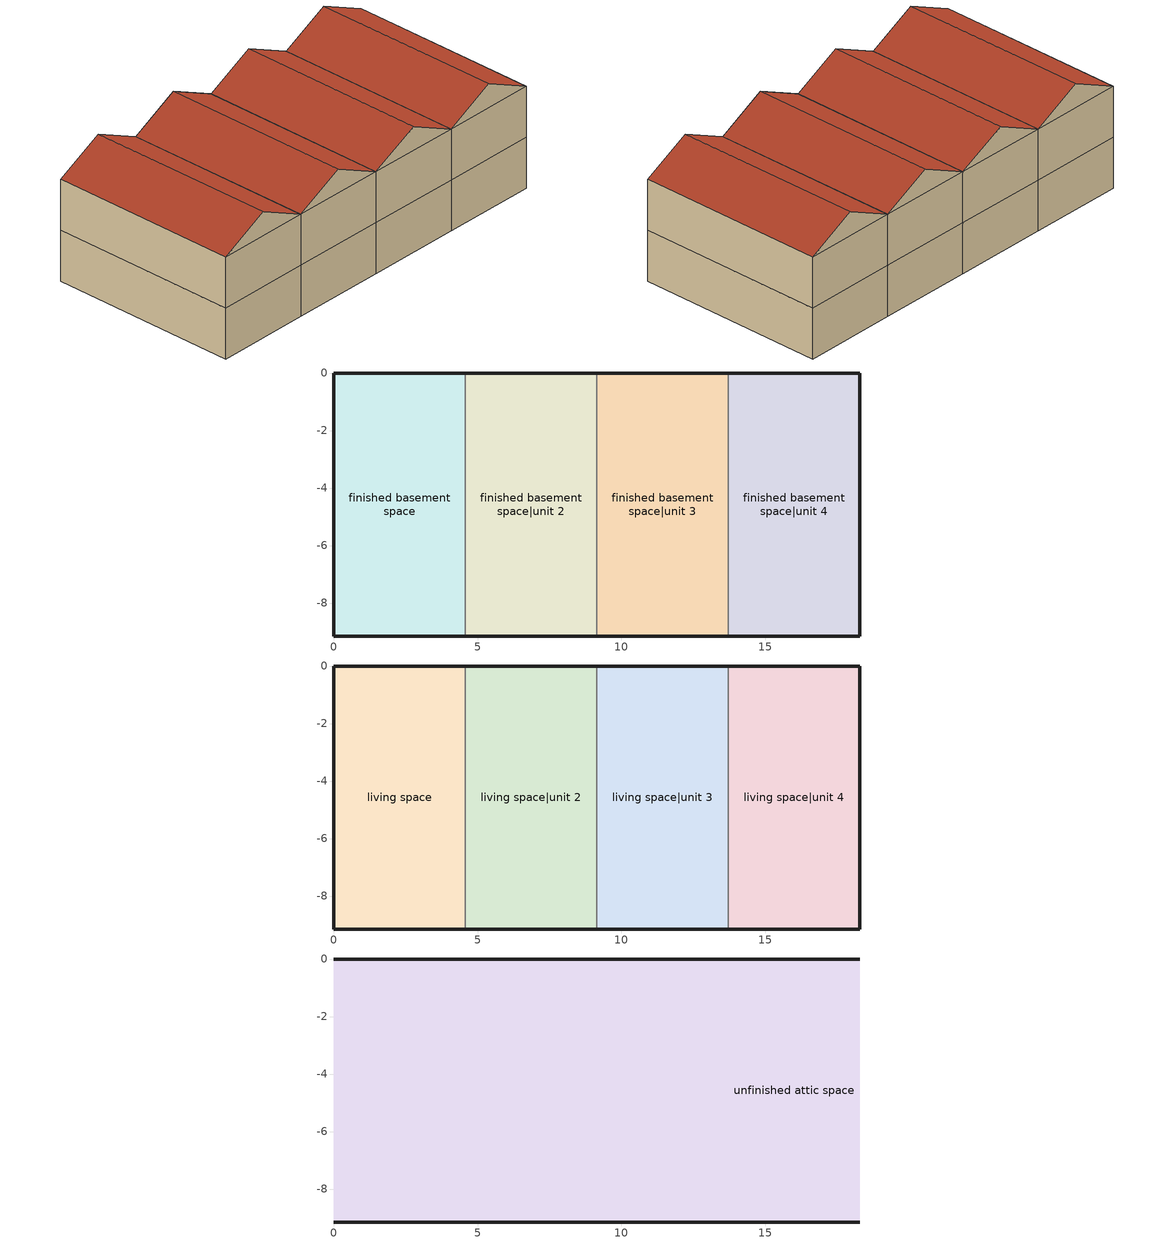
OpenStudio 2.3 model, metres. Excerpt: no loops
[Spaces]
finished basement space
 floor ground: 0,-9.14 0,0 4.57,0 4.57,-9.14 z-2.44
 wall ground: 4.57,0 0,0 0,-9.14 4.57,-9.14 z-2.44:0
 wall to finished basement space|unit 2: 4.57,-9.14 4.57,0 z-2.44:0
finished basement space|unit 2
 floor ground: 4.57,-9.14 4.57,0 9.14,0 9.14,-9.14 z-2.44
 wall ground: 9.14,0 4.57,0 / 4.57,-9.14 9.14,-9.14 z-2.44:0
 wall to finished basement space|unit 3: 9.14,-9.14 9.14,0 z-2.44:0
finished basement space|unit 3
 floor ground: 9.14,-9.14 9.14,0 13.72,0 13.72,-9.14 z-2.44
 wall ground: 13.72,0 9.14,0 / 9.14,-9.14 13.72,-9.14 z-2.44:0
 wall to finished basement space|unit 4: 13.72,-9.14 13.72,0 z-2.44:0
finished basement space|unit 4
 floor ground: 13.72,-9.14 13.72,0 18.29,0 18.29,-9.14 z-2.44
 wall ground: 13.72,-9.14 18.29,-9.14 18.29,0 13.72,0 z-2.44:0
living space
 floor to finished basement space: 0,-9.14 0,0 4.57,0 4.57,-9.14 z0
 wall outside: 4.57,0 0,0 0,-9.14 4.57,-9.14 z0:2.44
 wall to living space|unit 2: 4.57,-9.14 4.57,0 z0:2.44
living space|unit 2
 floor to finished basement space|unit 2: 4.57,-9.14 4.57,0 9.14,0 9.14,-9.14 z0
 wall outside: 4.57,-9.14 9.14,-9.14 / 9.14,0 4.57,0 z0:2.44
 wall to living space|unit 3: 9.14,-9.14 9.14,0 z0:2.44
living space|unit 3
 floor to finished basement space|unit 3: 9.14,-9.14 9.14,0 13.72,0 13.72,-9.14 z0
 wall outside: 9.14,-9.14 13.72,-9.14 / 13.72,0 9.14,0 z0:2.44
 wall to living space|unit 4: 13.72,-9.14 13.72,0 z0:2.44
living space|unit 4
 floor to finished basement space|unit 4: 13.72,-9.14 13.72,0 18.29,0 18.29,-9.14 z0
 wall outside: 13.72,-9.14 18.29,-9.14 18.29,0 13.72,0 z0:2.44
unfinished attic space
 floor to living space: 0,-9.14 0,0 4.57,0 4.57,-9.14 z2.44
 floor to living space|unit 2: 4.57,-9.14 4.57,0 9.14,0 9.14,-9.14 z2.44
 floor to living space|unit 3: 9.14,-9.14 9.14,0 13.72,0 13.72,-9.14 z2.44
 floor to living space|unit 4: 13.72,-9.14 13.72,0 18.29,0 18.29,-9.14 z2.44
 wall outside: 2.29,-9.14,3.58 0,-9.14,2.44 4.57,-9.14,2.44; 2.29,0,3.58 4.57,0,2.44 0,0,2.44; 6.86,0,3.58 9.14,0,2.44 4.57,0,2.44; 6.86,-9.14,3.58 4.57,-9.14,2.44 9.14,-9.14,2.44; 11.43,0,3.58 13.72,0,2.44 9.14,0,2.44; 11.43,-9.14,3.58 9.14,-9.14,2.44 13.72,-9.14,2.44; 16,0,3.58 18.29,0,2.44 13.72,0,2.44; 16,-9.14,3.58 13.72,-9.14,2.44 18.29,-9.14,2.44
 roof outside: 2.29,0,3.58 0,0,2.44 0,-9.14,2.44 2.29,-9.14,3.58; 2.29,-9.14,3.58 4.57,-9.14,2.44 4.57,0,2.44 2.29,0,3.58; 6.86,-9.14,3.58 9.14,-9.14,2.44 9.14,0,2.44 6.86,0,3.58; 6.86,0,3.58 4.57,0,2.44 4.57,-9.14,2.44 6.86,-9.14,3.58; 11.43,-9.14,3.58 13.72,-9.14,2.44 13.72,0,2.44 11.43,0,3.58; 11.43,0,3.58 9.14,0,2.44 9.14,-9.14,2.44 11.43,-9.14,3.58; 16,-9.14,3.58 18.29,-9.14,2.44 18.29,0,2.44 16,0,3.58; 16,0,3.58 13.72,0,2.44 13.72,-9.14,2.44 16,-9.14,3.58
[Schedule:Day]
residential clothes washer schedule allday1; residential clothes washer schedule allday5; residential clothes washer schedule allday7; residential clothes washer schedule allday8; residential clothes washer schedule allday12; residential clothes washer schedule allday15; residential clothes washer schedule allday18; residential clothes washer schedule allday24; residential clothes washer schedule allday25; residential clothes washer schedule allday32; residential clothes washer schedule allday36; residential clothes washer schedule allday39; residential clothes washer schedule allday46; residential clothes washer schedule allday51; residential clothes washer schedule allday65; residential clothes washer schedule allday67; residential clothes washer schedule allday69; residential clothes washer schedule allday74; residential clothes washer schedule allday75; residential clothes washer schedule allday81; residential clothes washer schedule allday82; residential clothes washer schedule allday83; residential clothes washer schedule allday94; residential clothes washer schedule allday97; residential clothes washer schedule allday99; residential clothes washer schedule allday102; residential clothes washer schedule allday103; residential clothes washer schedule allday114; residential clothes washer schedule allday120; residential clothes washer schedule allday122; residential clothes washer schedule allday123; residential clothes washer schedule allday128; residential clothes washer schedule allday129; residential clothes washer schedule allday130; residential clothes washer schedule allday132; residential clothes washer schedule allday146; residential clothes washer schedule allday147; residential clothes washer schedule allday148; residential clothes washer schedule allday151; residential clothes washer schedule allday152; residential clothes washer schedule allday153; residential clothes washer schedule allday154; residential clothes washer schedule allday156; residential clothes washer schedule allday158; residential clothes washer schedule allday159; residential clothes washer schedule allday161; residential clothes washer schedule allday164; residential clothes washer schedule allday172; residential clothes washer schedule allday173; residential clothes washer schedule allday177; residential clothes washer schedule allday178; residential clothes washer schedule allday180; residential clothes washer schedule allday190; residential clothes washer schedule allday191; residential clothes washer schedule allday199; residential clothes washer schedule allday200; residential clothes washer schedule allday201; residential clothes washer schedule allday202; residential clothes washer schedule allday208; residential clothes washer schedule allday219; residential clothes washer schedule allday221; residential clothes washer schedule allday223; residential clothes washer schedule allday224; residential clothes washer schedule allday225; residential clothes washer schedule allday226; residential clothes washer schedule allday227; residential clothes washer schedule allday228; residential clothes washer schedule allday229; residential clothes washer schedule allday230; residential clothes washer schedule allday232; residential clothes washer schedule allday233; residential clothes washer schedule allday235; residential clothes washer schedule allday236; residential clothes washer schedule allday240; residential clothes washer schedule allday242; residential clothes washer schedule allday245; residential clothes washer schedule allday248; residential clothes washer schedule allday253; residential clothes washer schedule allday255; residential clothes washer schedule allday258; residential clothes washer schedule allday260; residential clothes washer schedule allday268; residential clothes washer schedule allday269; residential clothes washer schedule allday274; residential clothes washer schedule allday275; residential clothes washer schedule allday277; residential clothes washer schedule allday278; residential clothes washer schedule allday280; residential clothes washer schedule allday281; residential clothes washer schedule allday294; residential clothes washer schedule allday296; residential clothes washer schedule allday302; residential clothes washer schedule allday315; residential clothes washer schedule allday317; residential clothes washer schedule allday319; residential clothes washer schedule allday321; residential clothes washer schedule allday325; residential clothes washer schedule allday327; residential clothes washer schedule allday329; residential clothes washer schedule allday335; residential clothes washer schedule allday339; residential clothes washer schedule allday341; residential clothes washer schedule allday344; residential clothes washer schedule allday346; residential clothes washer schedule allday347; residential clothes washer schedule allday350; residential clothes washer schedule allday353; residential clothes washer schedule allday354; residential clothes washer schedule allday356; residential clothes washer schedule allday357; residential clothes washer schedule allday358; residential clothes washer schedule allday359; residential clothes washer schedule allday1 1; residential clothes washer schedule allday8 1; residential clothes washer schedule allday12 1; residential clothes washer schedule allday14 1; residential clothes washer schedule allday15 1; residential clothes washer schedule allday19 1; residential clothes washer schedule allday22 1; residential clothes washer schedule allday25 1; residential clothes washer schedule allday31 1; residential clothes washer schedule allday32 1; residential clothes washer schedule allday39 1; residential clothes washer schedule allday43 1; residential clothes washer schedule allday46 1; residential clothes washer schedule allday53 1; residential clothes washer schedule allday58 1; residential clothes washer schedule allday72 1; residential clothes washer schedule allday74 1; residential clothes washer schedule allday76 1; residential clothes washer schedule allday81 1; residential clothes washer schedule allday82 1; residential clothes washer schedule allday88 1; residential clothes washer schedule allday89 1; residential clothes washer schedule allday90 1; residential clothes washer schedule allday101 1; residential clothes washer schedule allday104 1; residential clothes washer schedule allday106 1; residential clothes washer schedule allday109 1; residential clothes washer schedule allday110 1; residential clothes washer schedule allday121 1; residential clothes washer schedule allday127 1; residential clothes washer schedule allday129 1; residential clothes washer schedule allday130 1; residential clothes washer schedule allday135 1; residential clothes washer schedule allday136 1; residential clothes washer schedule allday137 1; residential clothes washer schedule allday139 1; residential clothes washer schedule allday153 1; residential clothes washer schedule allday154 1; residential clothes washer schedule allday155 1; residential clothes washer schedule allday158 1; residential clothes washer schedule allday159 1; residential clothes washer schedule allday160 1; residential clothes washer schedule allday161 1; residential clothes washer schedule allday163 1; residential clothes washer schedule allday165 1; residential clothes washer schedule allday166 1; residential clothes washer schedule allday168 1; residential clothes washer schedule allday171 1; residential clothes washer schedule allday179 1; residential clothes washer schedule allday180 1; residential clothes washer schedule allday184 1; residential clothes washer schedule allday185 1; residential clothes washer schedule allday187 1; residential clothes washer schedule allday197 1; residential clothes washer schedule allday198 1; residential clothes washer schedule allday206 1; residential clothes washer schedule allday207 1; residential clothes washer schedule allday208 1; residential clothes washer schedule allday209 1; residential clothes washer schedule allday215 1; residential clothes washer schedule allday226 1; residential clothes washer schedule allday228 1; residential clothes washer schedule allday230 1; residential clothes washer schedule allday231 1; residential clothes washer schedule allday232 1; residential clothes washer schedule allday233 1; residential clothes washer schedule allday234 1; residential clothes washer schedule allday235 1; residential clothes washer schedule allday236 1; residential clothes washer schedule allday237 1; residential clothes washer schedule allday239 1; residential clothes washer schedule allday240 1; residential clothes washer schedule allday242 1; residential clothes washer schedule allday243 1; residential clothes washer schedule allday247 1; residential clothes washer schedule allday249 1; residential clothes washer schedule allday252 1; residential clothes washer schedule allday255 1; residential clothes washer schedule allday260 1; residential clothes washer schedule allday262 1; residential clothes washer schedule allday265 1; residential clothes washer schedule allday267 1; residential clothes washer schedule allday275 1; residential clothes washer schedule allday276 1; residential clothes washer schedule allday281 1; residential clothes washer schedule allday282 1; residential clothes washer schedule allday284 1; residential clothes washer schedule allday285 1; residential clothes washer schedule allday287 1; residential clothes washer schedule allday288 1; residential clothes washer schedule allday301 1; residential clothes washer schedule allday303 1; residential clothes washer schedule allday309 1; residential clothes washer schedule allday322 1; residential clothes washer schedule allday324 1; residential clothes washer schedule allday326 1; residential clothes washer schedule allday328 1; residential clothes washer schedule allday332 1; residential clothes washer schedule allday334 1; residential clothes washer schedule allday336 1; residential clothes washer schedule allday342 1; residential clothes washer schedule allday346 1; residential clothes washer schedule allday348 1; residential clothes washer schedule allday351 1; residential clothes washer schedule allday353 1; residential clothes washer schedule allday354 1; residential clothes washer schedule allday357 1; residential clothes washer schedule allday360 1; residential clothes washer schedule allday361 1; residential clothes washer schedule allday363 1; residential clothes washer schedule allday364 1; residential clothes washer schedule allday365 1; Schedule Day 3; residential clothes washer schedule allday2 2; residential clothes washer schedule allday3 2: 24, 0, 0
residential clothes washer schedule allday2; residential clothes washer schedule allday9 1: 18, 10, 0, 18, 20, 0.031799, 19, 30, 0, 19, 40, 0.0070352, 20, 40, 0, 20, 50, 0.0671759, 24, 0, 0
residential clothes washer schedule allday3; residential clothes washer schedule allday10 1: 6, 50, 0, 7, 0, 0.0342111, 8, 0, 0, 8, 10, 0.0394372, 8, 40, 0, 8, 50, 0.102332, 14, 20, 0, 14, 30, 0.0766232, 14, 40, 0.0559598, 21, 20, 0, 21, 30, 0.135919, 24, 0, 0
residential clothes washer schedule allday4; residential clothes washer schedule allday11 1: 7, 30, 0, 7, 40, 0.0832763, 8, 40, 0, 8, 50, 0.0274975, 9, 0, 0.0380905, 19, 10, 0, 19, 20, 0.0472161, 20, 20, 0, 20, 30, 0.111156, 20, 40, 0.0339296, 24, 0, 0
residential clothes washer schedule allday6; residential clothes washer schedule allday13 1: 8, 10, 0, 8, 20, 0.0225729, 9, 30, 0, 9, 40, 0.0542714, 24, 0, 0
residential clothes washer schedule allday9; residential clothes washer schedule allday16 1: 10, 10, 0, 10, 20, 0.0726432, 11, 20, 0, 11, 30, 0.0728643, 12, 40, 0, 12, 50, 0.0550955, 13, 50, 0, 14, 0, 0.0319196, 24, 0, 0
residential clothes washer schedule allday10; residential clothes washer schedule allday17 1: 16, 0, 0, 16, 10, 0.0672562, 22, 10, 0, 22, 20, 0.0223317, 23, 20, 0, 23, 30, 0.0201206, 24, 0, 0
residential clothes washer schedule allday11; residential clothes washer schedule allday18 1: 21, 40, 0, 21, 50, 0.093206, 24, 0, 0
residential clothes washer schedule allday13; residential clothes washer schedule allday20 1: 5, 10, 0, 5, 20, 0.084804, 5, 30, 0.0030352, 17, 30, 0, 17, 40, 0.127879, 24, 0, 0
residential clothes washer schedule allday14; residential clothes washer schedule allday21 1: 4, 30, 0, 4, 40, 0.0394372, 7, 10, 0, 7, 20, 0.0632362, 7, 30, 0.0247236, 8, 20, 0, 8, 30, 0.0079799, 8, 40, 0.0313367, 24, 0, 0
residential clothes washer schedule allday16; residential clothes washer schedule allday23 1: 11, 20, 0, 11, 30, 0.0198995, 12, 30, 0, 12, 40, 0.0480603, 13, 50, 0, 14, 0, 0.061387, 15, 0, 0, 15, 10, 0.0524422, 16, 50, 0, 17, 0, 0.0118191, 17, 10, 0.0787739, 24, 0, 0
residential clothes washer schedule allday17; residential clothes washer schedule allday24 1: 14, 50, 0, 15, 0, 0.0511156, 24, 0, 0
residential clothes washer schedule allday19; residential clothes washer schedule allday26 1: 9, 40, 0, 9, 50, 0.0784523, 24, 0, 0
residential clothes washer schedule allday20; residential clothes washer schedule allday27 1: 7, 10, 0, 7, 20, 0.0689246, 7, 30, 0.115015, 8, 30, 0, 8, 40, 0.167478, 8, 50, 0.0257487, 9, 40, 0, 9, 50, 0.0336683, 10, 0, 0.0738493, 24, 0, 0
residential clothes washer schedule allday21; residential clothes washer schedule allday28 1: 8, 20, 0, 8, 30, 0.0211457, 24, 0, 0
residential clothes washer schedule allday22; residential clothes washer schedule allday29 1: 13, 10, 0, 13, 20, 0.0225528, 24, 0, 0
residential clothes washer schedule allday23; residential clothes washer schedule allday30 1: 14, 30, 0, 14, 50, 0.0443819, 24, 0, 0
residential clothes washer schedule allday26; residential clothes washer schedule allday33 1: 15, 10, 0, 15, 20, 0.0662312, 24, 0, 0
residential clothes washer schedule allday27; residential clothes washer schedule allday34 1: 23, 50, 0, 24, 0, 0.0068141
residential clothes washer schedule allday28; residential clothes washer schedule allday35 1: 1, 10, 0, 1, 20, 0.0237387, 16, 50, 0, 17, 0, 0.0059698, 24, 0, 0
residential clothes washer schedule allday29; residential clothes washer schedule allday36 1: 7, 0, 0, 7, 10, 0.0462915, 8, 10, 0, 8, 20, 0.0045628, 15, 40, 0, 15, 50, 0.190633, 16, 50, 0, 17, 0, 0.0126231, 17, 10, 0.0207035, 24, 0, 0
residential clothes washer schedule allday30; residential clothes washer schedule allday37 1: 10, 30, 0, 10, 40, 0.0360603, 11, 40, 0, 11, 50, 0.0504523, 24, 0, 0
residential clothes washer schedule allday31; residential clothes washer schedule allday38 1: 1, 40, 0, 1, 50, 0.0455879, 2, 50, 0, 3, 0, 0.0038794, 7, 30, 0, 7, 40, 0.0438995, 16, 0, 0, 16, 10, 0.101146, 17, 20, 0, 17, 30, 0.0229146, 24, 0, 0
residential clothes washer schedule allday33; residential clothes washer schedule allday40 1: 14, 10, 0, 14, 20, 0.061407, 14, 30, 0.0826131, 20, 0, 0, 20, 10, 0.0688442, 24, 0, 0
residential clothes washer schedule allday34; residential clothes washer schedule allday41 1: 8, 50, 0, 9, 0, 0.0830955, 9, 10, 0.0619698, 10, 0, 0, 10, 10, 0.0107739, 10, 20, 0.0166834, 24, 0, 0
residential clothes washer schedule allday35; residential clothes washer schedule allday42 1: 8, 0, 0, 8, 10, 0.0723819, 15, 50, 0, 16, 0, 0.0249045, 16, 10, 0.0366432, 16, 20, 0.0483819, 17, 0, 0, 17, 10, 0.0076382, 17, 20, 0.036201, 17, 30, 0.0722211, 17, 40, 0, 17, 50, 0.0382111, 18, 50, 0, 19, 0, 0.0204623, 20, 10, 0, 20, 20, 0.0081005, 24, 0, 0
residential clothes washer schedule allday37; residential clothes washer schedule allday44 1: 22, 10, 0, 22, 20, 0.0933066, 24, 0, 0
residential clothes washer schedule allday38; residential clothes washer schedule allday45 1: 8, 10, 0, 8, 20, 0.0567839, 9, 30, 0, 9, 40, 0.0306131, 24, 0, 0
residential clothes washer schedule allday40; residential clothes washer schedule allday47 1: 18, 20, 0, 18, 30, 0.0036784, 24, 0, 0
residential clothes washer schedule allday41; residential clothes washer schedule allday48 1: 4, 20, 0, 4, 30, 0.0760402, 5, 30, 0, 5, 40, 0.12193, 5, 50, 0.0634171, 6, 50, 0, 7, 0, 0.064784, 9, 0, 0, 9, 10, 0.003598, 10, 10, 0, 10, 20, 0.051196, 24, 0, 0
residential clothes washer schedule allday42; residential clothes washer schedule allday49 1: 16, 20, 0, 16, 30, 0.0742513, 24, 0, 0
residential clothes washer schedule allday43; residential clothes washer schedule allday50 1: 14, 40, 0, 14, 50, 0.0605427, 24, 0, 0
residential clothes washer schedule allday44; residential clothes washer schedule allday51 1: 16, 40, 0, 16, 50, 0.0366432, 24, 0, 0
residential clothes washer schedule allday45; residential clothes washer schedule allday52 1: 5, 10, 0, 5, 20, 0.0237789, 12, 30, 0, 12, 40, 0.0173266, 13, 40, 0, 13, 50, 0.0494874, 15, 0, 0, 15, 10, 0.0198593, 24, 0, 0
residential clothes washer schedule allday47; residential clothes washer schedule allday54 1: 8, 50, 0, 9, 0, 0.0148744, 9, 10, 0.0226532, 9, 50, 0, 10, 0, 0.0125226, 17, 20, 0, 17, 30, 0.0624925, 24, 0, 0
residential clothes washer schedule allday48; residential clothes washer schedule allday55 1: 14, 40, 0, 14, 50, 0.0192764, 24, 0, 0
residential clothes washer schedule allday49; residential clothes washer schedule allday56 1: 9, 0, 0, 9, 10, 0.0246432, 24, 0, 0
residential clothes washer schedule allday50; residential clothes washer schedule allday57 1: 9, 10, 0, 9, 20, 0.0305528, 9, 30, 0.0052261, 9, 40, 0.0958593, 9, 50, 0.090211, 10, 20, 0, 10, 30, 0.029005, 10, 40, 0, 10, 50, 0.0960201, 11, 0, 0.0960804, 11, 50, 0, 12, 0, 0.0794573, 12, 10, 0.122653, 12, 20, 0.0392764, 13, 0, 0, 13, 10, 0.0467538, 13, 20, 0.182452, 13, 30, 0.0711759, 24, 0, 0
residential clothes washer schedule allday52; residential clothes washer schedule allday59 1: 9, 0, 0, 9, 10, 0.036804, 10, 20, 0, 10, 30, 0.0687437, 24, 0, 0
residential clothes washer schedule allday53; residential clothes washer schedule allday60 1: 18, 40, 0, 18, 50, 0.0915778, 19, 0, 0.0573668, 19, 10, 0.0295477, 24, 0, 0
residential clothes washer schedule allday54; residential clothes washer schedule allday61 1: 10, 0, 0, 10, 10, 0.0466131, 24, 0, 0
residential clothes washer schedule allday55; residential clothes washer schedule allday62 1: 6, 30, 0, 6, 40, 0.0574472, 24, 0, 0
residential clothes washer schedule allday56; residential clothes washer schedule allday63 1: 7, 0, 0, 7, 10, 0.102714, 8, 10, 0, 8, 20, 0.0860302, 8, 30, 0.0453066, 18, 0, 0, 18, 10, 0.0468945, 18, 20, 0.102995, 18, 30, 0.0659297, 18, 40, 0.0184925, 24, 0, 0
residential clothes washer schedule allday57; residential clothes washer schedule allday64 1: 12, 0, 0, 12, 10, 0.0929046, 12, 20, 0.0606432, 13, 20, 0, 13, 30, 0.0469347, 24, 0, 0
residential clothes washer schedule allday58; residential clothes washer schedule allday65 1: 9, 50, 0, 10, 0, 0.0063719, 14, 40, 0, 14, 50, 0.0476985, 24, 0, 0
residential clothes washer schedule allday59; residential clothes washer schedule allday66 1: 11, 10, 0, 11, 20, 0.0367236, 20, 0, 0, 20, 10, 0.0191156, 24, 0, 0
residential clothes washer schedule allday60; residential clothes washer schedule allday67 1: 11, 50, 0, 12, 0, 0.0276583, 12, 10, 0, 12, 20, 0.0887839, 12, 30, 0.0136281, 24, 0, 0
residential clothes washer schedule allday61; residential clothes washer schedule allday68 1: 23, 10, 0, 23, 20, 0.0391759, 23, 30, 0.0923618, 23, 40, 0.034995, 24, 0, 0
residential clothes washer schedule allday62; residential clothes washer schedule allday69 1: 21, 10, 0, 21, 20, 0.0715578, 24, 0, 0
residential clothes washer schedule allday63; residential clothes washer schedule allday70 1: 4, 30, 0, 4, 40, 0.0450854, 24, 0, 0
residential clothes washer schedule allday64; residential clothes washer schedule allday71 1: 14, 50, 0, 15, 0, 0.0209246, 24, 0, 0
residential clothes washer schedule allday66; residential clothes washer schedule allday73 1: 11, 30, 0, 11, 40, 0.0732261, 12, 40, 0, 12, 50, 0.0321809, 24, 0, 0
residential clothes washer schedule allday68; residential clothes washer schedule allday75 1: 5, 20, 0, 5, 30, 0.0379095, 24, 0, 0
residential clothes washer schedule allday70; residential clothes washer schedule allday77 1: 22, 40, 0, 22, 50, 0.0082814, 24, 0, 0
residential clothes washer schedule allday71; residential clothes washer schedule allday78 1: 10, 50, 0, 11, 0, 0.0383317, 11, 10, 0.0157588, 11, 20, 0.0537286, 12, 10, 0, 12, 20, 0.100281, 12, 30, 0.130332, 12, 40, 0.0803216, 23, 20, 0, 23, 30, 0.0194975, 24, 0, 0
residential clothes washer schedule allday72; residential clothes washer schedule allday79 1: 8, 50, 0, 9, 0, 0.0542312, 24, 0, 0
residential clothes washer schedule allday73; residential clothes washer schedule allday80 1: 10, 30, 0, 10, 40, 0.0316784, 16, 50, 0, 17, 0, 0.0476181, 17, 10, 0.0426935, 17, 20, 0.0267538, 24, 0, 0
residential clothes washer schedule allday76; residential clothes washer schedule allday83 1: 12, 0, 0, 12, 10, 0.0488844, 12, 20, 0.0261307, 24, 0, 0
residential clothes washer schedule allday77; residential clothes washer schedule allday84 1: 7, 50, 0, 8, 0, 0.0046633, 24, 0, 0
residential clothes washer schedule allday78; residential clothes washer schedule allday85 1: 15, 30, 0, 15, 40, 0.0523015, 24, 0, 0
residential clothes washer schedule allday79; residential clothes washer schedule allday86 1: 13, 10, 0, 13, 20, 0.013809, 24, 0, 0
residential clothes washer schedule allday80; residential clothes washer schedule allday87 1: 8, 30, 0, 8, 40, 0.0893668, 8, 50, 0.0126834, 24, 0, 0
residential clothes washer schedule allday84; residential clothes washer schedule allday91 1: 6, 20, 0, 6, 30, 0.022593, 11, 40, 0, 11, 50, 0.0276985, 12, 0, 0.0951155, 12, 10, 0.152261, 23, 10, 0, 23, 20, 0.0346734, 24, 0, 0
residential clothes washer schedule allday85; residential clothes washer schedule allday92 1: 0, 20, 0, 0, 30, 0.0518794, 8, 40, 0, 8, 50, 0.0173467, 10, 0, 0, 10, 10, 0.0708342, 11, 10, 0, 11, 20, 0.0650854, 22, 10, 0, 22, 20, 0.0054673, 24, 0, 0
residential clothes washer schedule allday86; residential clothes washer schedule allday93 1: 10, 20, 0, 10, 30, 0.0087236, 24, 0, 0
residential clothes washer schedule allday87; residential clothes washer schedule allday94 1: 11, 30, 0, 11, 40, 0.0332462, 24, 0, 0
residential clothes washer schedule allday88; residential clothes washer schedule allday95 1: 11, 10, 0, 11, 20, 0.0535678, 14, 50, 0, 15, 0, 0.0367437, 24, 0, 0
residential clothes washer schedule allday89; residential clothes washer schedule allday96 1: 8, 10, 0, 8, 20, 0.0638392, 24, 0, 0
residential clothes washer schedule allday90; residential clothes washer schedule allday97 1: 13, 50, 0, 14, 0, 0.0561005, 15, 0, 0, 15, 10, 0.084382, 16, 10, 0, 16, 20, 0.0548744, 17, 30, 0, 17, 40, 0.0565226, 21, 20, 0, 21, 30, 0.0590754, 21, 40, 0.0072563, 24, 0, 0
residential clothes washer schedule allday91; residential clothes washer schedule allday98 1: 0, 20, 0, 0, 30, 0.0367638, 13, 50, 0, 14, 0, 0.002593, 14, 10, 0.0637588, 16, 50, 0, 17, 0, 0.0100704, 17, 10, 0.0316784, 18, 0, 0, 18, 10, 0.0058492, 18, 20, 0.010995, 24, 0, 0
residential clothes washer schedule allday92; residential clothes washer schedule allday99 1: 10, 0, 0, 10, 10, 0.0353166, 24, 0, 0
residential clothes washer schedule allday93; residential clothes washer schedule allday100 1: 0, 10, 0.0863518, 1, 20, 0, 1, 30, 0.0437387, 24, 0, 0
residential clothes washer schedule allday95; residential clothes washer schedule allday102 1: 23, 10, 0, 23, 20, 0.0273568, 24, 0, 0
residential clothes washer schedule allday96; residential clothes washer schedule allday103 1: 0, 30, 0, 0, 40, 0.12808, 1, 40, 0, 1, 50, 0.0366432, 16, 40, 0, 16, 50, 0.0548945, 18, 0, 0, 18, 10, 0.0959799, 19, 10, 0, 19, 20, 0.0630553, 20, 30, 0, 20, 40, 0.0448643, 24, 0, 0
residential clothes washer schedule allday98; residential clothes washer schedule allday105 1: 7, 50, 0, 8, 0, 0.0026332, 9, 0, 0, 9, 10, 0.0204623, 11, 0, 0, 11, 10, 0.0324422, 12, 10, 0, 12, 20, 0.0159397, 12, 30, 0.0527638, 24, 0, 0
residential clothes washer schedule allday100; residential clothes washer schedule allday107 1: 19, 40, 0, 19, 50, 0.0720402, 24, 0, 0
residential clothes washer schedule allday101; residential clothes washer schedule allday108 1: 20, 30, 0, 20, 40, 0.0115176, 21, 50, 0, 22, 0, 0.0829748, 24, 0, 0
residential clothes washer schedule allday104; residential clothes washer schedule allday111 1: 9, 30, 0, 9, 40, 0.0162814, 21, 10, 0, 21, 20, 0.0527839, 24, 0, 0
residential clothes washer schedule allday105; residential clothes washer schedule allday112 1: 7, 0, 0, 7, 10, 0.0396382, 14, 0, 0, 14, 10, 0.142834, 24, 0, 0
residential clothes washer schedule allday106; residential clothes washer schedule allday113 1: 2, 20, 0, 2, 30, 0.0064322, 3, 40, 0, 3, 50, 0.118794, 21, 10, 0, 21, 20, 0.0285427, 24, 0, 0
residential clothes washer schedule allday107; residential clothes washer schedule allday114 1: 6, 30, 0, 6, 40, 0.0750553, 6, 50, 0.0340101, 7, 40, 0, 7, 50, 0.0912764, 8, 0, 0.0458693, 9, 10, 0, 9, 20, 0.0448844, 24, 0, 0
residential clothes washer schedule allday108; residential clothes washer schedule allday115 1: 15, 0, 0, 15, 10, 0.13206, 15, 20, 0.0239196, 24, 0, 0
residential clothes washer schedule allday109; residential clothes washer schedule allday116 1: 21, 10, 0, 21, 20, 0.0984322, 24, 0, 0
residential clothes washer schedule allday110; residential clothes washer schedule allday117 1: 7, 10, 0, 7, 20, 0.062191, 12, 30, 0, 12, 40, 0.082211, 24, 0, 0
residential clothes washer schedule allday111; residential clothes washer schedule allday118 1: 17, 50, 0, 18, 0, 0.0679396, 19, 10, 0, 19, 20, 0.0660101, 24, 0, 0
residential clothes washer schedule allday112; residential clothes washer schedule allday119 1: 16, 50, 0, 17, 0, 0.0553769, 24, 0, 0
residential clothes washer schedule allday113; residential clothes washer schedule allday120 1: 20, 30, 0, 20, 40, 0.099618, 20, 50, 0.049809, 24, 0, 0
residential clothes washer schedule allday115; residential clothes washer schedule allday122 1: 17, 30, 0, 17, 40, 0.0957186, 24, 0, 0
residential clothes washer schedule allday116; residential clothes washer schedule allday123 1: 22, 30, 0, 22, 40, 0.0391357, 22, 50, 0.0402613, 24, 0, 0
residential clothes washer schedule allday117; residential clothes washer schedule allday124 1: 14, 20, 0, 14, 30, 0.0763216, 24, 0, 0
residential clothes washer schedule allday118; residential clothes washer schedule allday125 1: 11, 40, 0, 11, 50, 0.0586935, 12, 50, 0, 13, 0, 0.0628342, 14, 10, 0, 14, 20, 0.0078593, 15, 20, 0, 15, 30, 0.0666734, 24, 0, 0
residential clothes washer schedule allday119; residential clothes washer schedule allday126 1: 11, 20, 0, 11, 30, 0.0059899, 24, 0, 0
residential clothes washer schedule allday121; residential clothes washer schedule allday128 1: 16, 0, 0, 16, 10, 0.0319196, 24, 0, 0
residential clothes washer schedule allday124; residential clothes washer schedule allday131 1: 7, 0, 0, 7, 10, 0.0363819, 10, 0, 0, 10, 10, 0.0723819, 11, 20, 0, 11, 30, 0.0663316, 24, 0, 0
residential clothes washer schedule allday125; residential clothes washer schedule allday132 1: 8, 30, 0, 8, 40, 0.0599598, 9, 10, 0, 9, 20, 0.0241206, 9, 30, 0, 9, 40, 0.0667136, 24, 0, 0
residential clothes washer schedule allday126; residential clothes washer schedule allday133 1: 9, 0, 0, 9, 10, 0.0270352, 10, 10, 0, 10, 20, 0.0019899, 24, 0, 0
residential clothes washer schedule allday127; residential clothes washer schedule allday134 1: 8, 0, 0, 8, 10, 0.0422513, 8, 20, 0.139377, 15, 40, 0, 15, 50, 0.0351558, 24, 0, 0
residential clothes washer schedule allday131; residential clothes washer schedule allday138 1: 5, 0, 0, 5, 10, 0.0062714, 5, 20, 0.086794, 5, 30, 0.0340302, 10, 0, 0, 10, 10, 0.0069146, 10, 20, 0.109427, 19, 0, 0, 19, 10, 0.0524824, 20, 10, 0, 20, 20, 0.0193769, 21, 30, 0, 21, 40, 0.0743518, 24, 0, 0
residential clothes washer schedule allday133; residential clothes washer schedule allday140 1: 12, 10, 0, 12, 20, 0.0228141, 13, 30, 0, 13, 40, 0.0017487, 24, 0, 0
residential clothes washer schedule allday134; residential clothes washer schedule allday141 1: 14, 30, 0, 14, 40, 0.0627739, 20, 40, 0, 20, 50, 0.0190352, 21, 50, 0, 22, 0, 0.0235176, 24, 0, 0
residential clothes washer schedule allday135; residential clothes washer schedule allday142 1: 10, 50, 0, 11, 0, 0.0197387, 21, 30, 0, 21, 40, 0.018392, 22, 40, 0, 22, 50, 0.0065729, 24, 0, 0
residential clothes washer schedule allday136; residential clothes washer schedule allday143 1: 15, 0, 0, 15, 10, 0.0587738, 24, 0, 0
residential clothes washer schedule allday137; residential clothes washer schedule allday144 1: 15, 0, 0, 15, 10, 0.0199397, 18, 20, 0, 18, 30, 0.0748543, 19, 40, 0, 19, 50, 0.0179899, 20, 50, 0, 21, 0, 0.0376683, 22, 10, 0, 22, 20, 0.0419899, 24, 0, 0
residential clothes washer schedule allday138; residential clothes washer schedule allday145 1: 10, 30, 0, 10, 40, 0.0572864, 11, 40, 0, 11, 50, 0.0639397, 19, 0, 0, 19, 10, 0.0468341, 24, 0, 0
residential clothes washer schedule allday139; residential clothes washer schedule allday146 1: 12, 40, 0, 12, 50, 0.0373266, 24, 0, 0
residential clothes washer schedule allday140; residential clothes washer schedule allday147 1: 8, 40, 0, 8, 50, 0.0219899, 18, 0, 0, 18, 10, 0.0490452, 24, 0, 0
residential clothes washer schedule allday141; residential clothes washer schedule allday148 1: 9, 40, 0, 9, 50, 0.0456683, 24, 0, 0
residential clothes washer schedule allday142; residential clothes washer schedule allday149 1: 9, 50, 0, 10, 0, 0.0269347, 11, 10, 0, 11, 20, 0.0487638, 24, 0, 0
residential clothes washer schedule allday143; residential clothes washer schedule allday150 1: 4, 0, 0, 4, 10, 0.0571256, 7, 10, 0, 7, 20, 0.0658894, 8, 20, 0, 8, 30, 0.0261709, 9, 40, 0, 9, 50, 0.0515578, 16, 50, 0, 17, 0, 0.0139497, 24, 0, 0
residential clothes washer schedule allday144; residential clothes washer schedule allday151 1: 8, 50, 0, 9, 0, 0.0179095, 24, 0, 0
residential clothes washer schedule allday145; residential clothes washer schedule allday152 1: 8, 20, 0, 8, 30, 0.0085628, 24, 0, 0
residential clothes washer schedule allday149; residential clothes washer schedule allday156 1: 12, 20, 0, 12, 30, 0.0107739, 24, 0, 0
residential clothes washer schedule allday150; residential clothes washer schedule allday157 1: 7, 0, 0, 7, 10, 0.046191, 7, 20, 0.0645226, 11, 0, 0, 11, 10, 0.0014271, 12, 0, 0, 12, 10, 0.0816281, 13, 10, 0, 13, 20, 0.099397, 18, 0, 0, 18, 10, 0.0846633, 24, 0, 0
residential clothes washer schedule allday155; residential clothes washer schedule allday162 1: 8, 20, 0, 8, 30, 0.0439397, 8, 40, 0, 8, 50, 0.0535879, 9, 30, 0, 9, 40, 0.0234774, 9, 50, 0, 10, 0, 0.0229146, 10, 10, 0.0169045, 11, 10, 0, 11, 20, 0.0510955, 14, 0, 0, 14, 10, 0.0207437, 15, 10, 0, 15, 20, 0.0451256, 20, 10, 0, 20, 20, 0.0319598, 24, 0, 0
residential clothes washer schedule allday157; residential clothes washer schedule allday164 1: 14, 20, 0, 14, 30, 0.047196, 24, 0, 0
residential clothes washer schedule allday160; residential clothes washer schedule allday167 1: 5, 40, 0, 5, 50, 0.061005, 10, 40, 0, 10, 50, 0.0952563, 24, 0, 0
residential clothes washer schedule allday162; residential clothes washer schedule allday169 1: 7, 30, 0, 7, 40, 0.0032161, 9, 20, 0, 9, 30, 0.0628744, 13, 20, 0, 13, 30, 0.0486633, 20, 30, 0, 20, 40, 0.0545528, 21, 40, 0, 21, 50, 0.035598, 24, 0, 0
residential clothes washer schedule allday163; residential clothes washer schedule allday170 1: 19, 20, 0, 19, 30, 0.008402, 24, 0, 0
residential clothes washer schedule allday165; residential clothes washer schedule allday172 1: 23, 10, 0, 23, 20, 0.0572864, 24, 0, 0
residential clothes washer schedule allday166; residential clothes washer schedule allday173 1: 0, 20, 0, 0, 30, 0.0026131, 13, 0, 0, 13, 10, 0.0678794, 20, 0, 0, 20, 10, 0.0333467, 24, 0, 0
residential clothes washer schedule allday167; residential clothes washer schedule allday174 1: 0, 20, 0, 0, 30, 0.077809, 1, 30, 0, 1, 40, 0.0247437, 11, 20, 0, 11, 30, 0.0575678, 24, 0, 0
residential clothes washer schedule allday168; residential clothes washer schedule allday175 1: 12, 30, 0, 12, 40, 0.0367035, 12, 50, 0, 13, 0, 0.0683618, 24, 0, 0
residential clothes washer schedule allday169; residential clothes washer schedule allday176 1: 8, 10, 0, 8, 30, 0.0379296, 8, 40, 0, 8, 50, 0.0059095, 9, 30, 0, 9, 40, 0.0149146, 24, 0, 0
residential clothes washer schedule allday170; residential clothes washer schedule allday177 1: 13, 10, 0, 13, 20, 0.0078794, 14, 30, 0, 14, 40, 0.0168241, 24, 0, 0
residential clothes washer schedule allday171; residential clothes washer schedule allday178 1: 16, 40, 0, 16, 50, 0.0538894, 17, 40, 0, 17, 50, 0.0031759, 19, 0, 0, 19, 10, 0.0078593, 24, 0, 0
residential clothes washer schedule allday174; residential clothes washer schedule allday181 1: 15, 40, 0, 15, 50, 0.0369447, 24, 0, 0
residential clothes washer schedule allday175; residential clothes washer schedule allday182 1: 7, 20, 0, 7, 30, 0.0163015, 8, 0, 0, 8, 10, 0.0666131, 9, 10, 0, 9, 20, 0.0229548, 9, 30, 0.056804, 24, 0, 0
residential clothes washer schedule allday176; residential clothes washer schedule allday183 1: 11, 0, 0, 11, 10, 0.0110352, 21, 50, 0, 22, 0, 0.0402814, 24, 0, 0
residential clothes washer schedule allday179; residential clothes washer schedule allday186 1: 10, 10, 0, 10, 20, 0.0714774, 10, 30, 0.0606432, 10, 40, 0.0865929, 11, 30, 0, 11, 40, 0.0620503, 11, 50, 0.103879, 12, 0, 0.0136683, 12, 40, 0, 12, 50, 0.0197387, 13, 0, 0.054191, 13, 10, 0.206975, 13, 20, 0.0215879, 24, 0, 0
residential clothes washer schedule allday181; residential clothes washer schedule allday188 1: 11, 30, 0, 11, 40, 0.0051658, 12, 50, 0, 13, 0, 0.0673366, 24, 0, 0
residential clothes washer schedule allday182; residential clothes washer schedule allday189 1: 10, 10, 0, 10, 20, 0.0625528, 24, 0, 0
residential clothes washer schedule allday183; residential clothes washer schedule allday190 1: 14, 0, 0, 14, 10, 0.0912161, 24, 0, 0
residential clothes washer schedule allday184; residential clothes washer schedule allday191 1: 12, 10, 0, 12, 20, 0.0174673, 24, 0, 0
residential clothes washer schedule allday185; residential clothes washer schedule allday192 1: 20, 50, 0, 21, 0, 0.060804, 22, 10, 0, 22, 20, 0.0391156, 24, 0, 0
residential clothes washer schedule allday186; residential clothes washer schedule allday193 1: 8, 50, 0, 9, 0, 0.0691658, 9, 10, 0, 9, 20, 0.015397, 10, 20, 0, 10, 30, 0.0028141, 11, 40, 0, 11, 50, 0.0350754, 24, 0, 0
residential clothes washer schedule allday187; residential clothes washer schedule allday194 1: 7, 20, 0, 7, 30, 0.0927036, 19, 30, 0, 19, 40, 0.0757588, 19, 50, 0.194251, 20, 0, 0.046191, 20, 40, 0, 20, 50, 0.0367437, 21, 0, 0.108161, 21, 10, 0.0651457, 21, 30, 0, 21, 40, 0.010392, 23, 50, 0, 24, 0, 0.0433568
residential clothes washer schedule allday188; residential clothes washer schedule allday195 1: 1, 10, 0, 1, 20, 0.0023317, 1, 30, 0, 1, 40, 0.0691056, 1, 50, 0.0070754, 2, 20, 0, 2, 30, 0.0666131, 3, 40, 0, 3, 50, 0.0710754, 15, 20, 0, 15, 30, 0.0820301, 16, 30, 0, 16, 40, 0.0630955, 16, 50, 0.078191, 19, 30, 0, 19, 40, 0.0049849, 24, 0, 0
residential clothes washer schedule allday189; residential clothes washer schedule allday196 1: 14, 0, 0, 14, 10, 0.044804, 15, 10, 0, 15, 20, 0.0147337, 24, 0, 0
residential clothes washer schedule allday192; residential clothes washer schedule allday199 1: 10, 20, 0, 10, 30, 0.0190754, 10, 40, 0.0133869, 15, 20, 0, 15, 30, 0.0287839, 20, 0, 0, 20, 10, 0.036201, 24, 0, 0
residential clothes washer schedule allday193; residential clothes washer schedule allday200 1: 9, 30, 0, 9, 40, 0.0594974, 24, 0, 0
residential clothes washer schedule allday194; residential clothes washer schedule allday201 1: 14, 50, 0, 15, 0, 0.0810452, 24, 0, 0
residential clothes washer schedule allday195; residential clothes washer schedule allday202 1: 8, 20, 0, 8, 30, 0.0430553, 9, 40, 0, 9, 50, 0.0465126, 10, 50, 0, 11, 0, 0.0163216, 12, 10, 0, 12, 20, 0.0337286, 24, 0, 0
residential clothes washer schedule allday196; residential clothes washer schedule allday203 1: 10, 0, 0, 10, 10, 0.0386533, 10, 20, 0.0730854, 24, 0, 0
residential clothes washer schedule allday197; residential clothes washer schedule allday204 1: 10, 0, 0, 10, 10, 0.0667136, 24, 0, 0
residential clothes washer schedule allday198; residential clothes washer schedule allday205 1: 18, 10, 0, 18, 20, 0.0045226, 18, 30, 0.0340503, 24, 0, 0
residential clothes washer schedule allday203; residential clothes washer schedule allday210 1: 14, 50, 0, 15, 0, 0.0642814, 21, 30, 0, 21, 40, 0.0320603, 24, 0, 0
residential clothes washer schedule allday204; residential clothes washer schedule allday211 1: 14, 50, 0, 15, 0, 0.0047035, 15, 50, 0, 16, 0, 0.0191558, 16, 10, 0.0964623, 17, 0, 0, 17, 10, 0.019799, 24, 0, 0
residential clothes washer schedule allday205; residential clothes washer schedule allday212 1: 6, 50, 0, 7, 0, 0.0343317, 24, 0, 0
residential clothes washer schedule allday206; residential clothes washer schedule allday213 1: 17, 50, 0, 18, 0, 0.0173065, 19, 0, 0, 19, 10, 0.0203015, 20, 20, 0, 20, 30, 0.0829748, 21, 30, 0, 21, 40, 0.0514774, 24, 0, 0
residential clothes washer schedule allday207; residential clothes washer schedule allday214 1: 6, 10, 0, 6, 20, 0.0169045, 24, 0, 0
residential clothes washer schedule allday209; residential clothes washer schedule allday216 1: 18, 20, 0, 18, 30, 0.0205829, 19, 30, 0, 19, 40, 0.0184121, 20, 50, 0, 21, 0, 0.0242613, 24, 0, 0
residential clothes washer schedule allday210; residential clothes washer schedule allday217 1: 10, 30, 0, 10, 40, 0.0532663, 13, 30, 0, 13, 40, 0.032, 16, 0, 0, 16, 10, 0.0669548, 24, 0, 0
residential clothes washer schedule allday211; residential clothes washer schedule allday218 1: 12, 20, 0, 12, 30, 0.0062714, 24, 0, 0
residential clothes washer schedule allday212; residential clothes washer schedule allday219 1: 13, 40, 0, 13, 50, 0.0260503, 15, 0, 0, 15, 10, 0.0282412, 24, 0, 0
residential clothes washer schedule allday213; residential clothes washer schedule allday220 1: 0, 50, 0, 1, 0, 0.0741508, 10, 0, 0, 10, 10, 0.0504724, 10, 20, 0.116502, 24, 0, 0
residential clothes washer schedule allday214; residential clothes washer schedule allday221 1: 8, 40, 0, 8, 50, 0.0076583, 9, 0, 0.055397, 11, 30, 0, 11, 40, 0.0435578, 24, 0, 0
residential clothes washer schedule allday215; residential clothes washer schedule allday222 1: 1, 50, 0, 2, 0, 0.0749547, 2, 10, 0.0887236, 2, 20, 0.0316985, 3, 0, 0, 3, 10, 0.0028342, 3, 20, 0.0966834, 3, 30, 0.128985, 24, 0, 0
residential clothes washer schedule allday216; residential clothes washer schedule allday223 1: 8, 0, 0, 8, 10, 0.0487236, 9, 10, 0, 9, 20, 0.0271558, 16, 30, 0, 16, 40, 0.0664322, 24, 0, 0
residential clothes washer schedule allday217; residential clothes washer schedule allday224 1: 11, 10, 0, 11, 20, 0.0413065, 24, 0, 0
residential clothes washer schedule allday218; residential clothes washer schedule allday225 1: 13, 50, 0, 14, 0, 0.0427739, 24, 0, 0
residential clothes washer schedule allday220; residential clothes washer schedule allday227 1: 16, 0, 0, 16, 10, 0.0036985, 24, 0, 0
residential clothes washer schedule allday222; residential clothes washer schedule allday229 1: 11, 40, 0, 11, 50, 0.0677386, 24, 0, 0
residential clothes washer schedule allday231; residential clothes washer schedule allday238 1: 8, 10, 0, 8, 20, 0.088804, 8, 30, 0.0481004, 8, 40, 0.0405226, 10, 10, 0, 10, 20, 0.0674171, 21, 30, 0, 21, 40, 0.0527638, 22, 50, 0, 23, 0, 0.0341709, 24, 0, 0
residential clothes washer schedule allday234; residential clothes washer schedule allday241 1: 18, 30, 0, 18, 50, 0.0523618, 24, 0, 0
residential clothes washer schedule allday237; residential clothes washer schedule allday244 1: 13, 30, 0, 13, 40, 0.013809, 24, 0, 0
residential clothes washer schedule allday238; residential clothes washer schedule allday245 1: 9, 30, 0, 9, 40, 0.0355779, 24, 0, 0
residential clothes washer schedule allday239; residential clothes washer schedule allday246 1: 7, 20, 0, 7, 30, 0.109286, 7, 40, 0.168141, 20, 50, 0, 21, 0, 0.0569849, 24, 0, 0
residential clothes washer schedule allday241; residential clothes washer schedule allday248 1: 12, 20, 0, 12, 30, 0.0328241, 18, 50, 0, 19, 0, 0.0180905, 20, 0, 0, 20, 20, 0.0386131, 24, 0, 0
residential clothes washer schedule allday243; residential clothes washer schedule allday250 1: 16, 50, 0, 17, 0, 0.0452261, 17, 10, 0.0091658, 24, 0, 0
residential clothes washer schedule allday244; residential clothes washer schedule allday251 1: 12, 30, 0, 12, 40, 0.0402412, 21, 30, 0, 21, 40, 0.0300704, 24, 0, 0
residential clothes washer schedule allday246; residential clothes washer schedule allday253 1: 11, 0, 0, 11, 10, 0.0322613, 24, 0, 0
residential clothes washer schedule allday247; residential clothes washer schedule allday254 1: 10, 20, 0, 10, 30, 0.120784, 11, 30, 0, 11, 40, 0.039598, 11, 50, 0.0190553, 24, 0, 0
residential clothes washer schedule allday249; residential clothes washer schedule allday256 1: 9, 40, 0, 9, 50, 0.061005, 10, 50, 0, 11, 0, 0.0069749, 15, 0, 0, 15, 10, 0.0312362, 17, 30, 0, 17, 40, 0.0679397, 18, 40, 0, 18, 50, 0.0986532, 23, 0, 0, 23, 10, 0.0476583, 24, 0, 0
residential clothes washer schedule allday250; residential clothes washer schedule allday257 1: 9, 30, 0, 9, 40, 0.036, 9, 50, 0.0189548, 10, 50, 0, 11, 0, 0.0501105, 15, 30, 0, 15, 40, 0.0367036, 15, 50, 0, 16, 0, 0.0068543, 17, 10, 0, 17, 20, 0.0481206, 18, 20, 0, 18, 30, 0.0254673, 24, 0, 0
residential clothes washer schedule allday251; residential clothes washer schedule allday258 1: 23, 40, 0, 23, 50, 0.0270955, 24, 0, 0
residential clothes washer schedule allday252; residential clothes washer schedule allday259 1: 15, 20, 0, 15, 30, 0.0465126, 24, 0, 0
residential clothes washer schedule allday254; residential clothes washer schedule allday261 1: 10, 20, 0, 10, 30, 0.0199397, 24, 0, 0
residential clothes washer schedule allday256; residential clothes washer schedule allday263 1: 7, 30, 0, 7, 40, 0.026392, 8, 40, 0, 8, 50, 0.050191, 11, 40, 0, 11, 50, 0.0707337, 12, 0, 0.048804, 24, 0, 0
residential clothes washer schedule allday257; residential clothes washer schedule allday264 1: 22, 30, 0, 22, 40, 0.0515578, 23, 50, 0, 24, 0, 0.0385126
residential clothes washer schedule allday259; residential clothes washer schedule allday266 1: 23, 30, 0, 23, 40, 0.10997, 23, 50, 0.0353166, 24, 0, 0
residential clothes washer schedule allday261; residential clothes washer schedule allday268 1: 10, 0, 0, 10, 10, 0.0156181, 18, 10, 0, 18, 20, 0.0630754, 24, 0, 0
residential clothes washer schedule allday262; residential clothes washer schedule allday269 1: 17, 20, 0, 17, 30, 0.0546131, 24, 0, 0
residential clothes washer schedule allday263; residential clothes washer schedule allday270 1: 8, 40, 0, 8, 50, 0.0311156, 24, 0, 0
residential clothes washer schedule allday264; residential clothes washer schedule allday271 1: 9, 50, 0, 10, 0, 0.0055075, 24, 0, 0
residential clothes washer schedule allday265; residential clothes washer schedule allday272 1: 11, 40, 0, 11, 50, 0.0386331, 12, 0, 0.0859498, 24, 0, 0
residential clothes washer schedule allday266; residential clothes washer schedule allday273 1: 7, 10, 0, 7, 20, 0.0450252, 7, 30, 0, 7, 40, 0.0252261, 13, 20, 0, 13, 30, 0.0685226, 14, 40, 0, 14, 50, 0.0387739, 15, 50, 0, 16, 0, 0.0324221, 17, 0, 0, 17, 10, 0.0456281, 24, 0, 0
residential clothes washer schedule allday267; residential clothes washer schedule allday274 1: 9, 40, 0, 9, 50, 0.0239397, 15, 10, 0, 15, 20, 0.0106131, 24, 0, 0
residential clothes washer schedule allday270; residential clothes washer schedule allday277 1: 12, 10, 0, 12, 20, 0.0809648, 13, 20, 0, 13, 30, 0.0456884, 14, 10, 0, 14, 30, 0.0419296, 21, 40, 0, 21, 50, 0.0855678, 24, 0, 0
residential clothes washer schedule allday271; residential clothes washer schedule allday278 1: 14, 50, 0, 15, 0, 0.0339698, 24, 0, 0
residential clothes washer schedule allday272; residential clothes washer schedule allday279 1: 11, 30, 0, 11, 40, 0.0444422, 17, 0, 0, 17, 10, 0.0173668, 18, 10, 0, 18, 20, 0.0296884, 19, 20, 0, 19, 30, 0.0775477, 19, 40, 0.0710954, 19, 50, 0.106754, 24, 0, 0
residential clothes washer schedule allday273; residential clothes washer schedule allday280 1: 10, 10, 0, 10, 20, 0.0428342, 24, 0, 0
residential clothes washer schedule allday276; residential clothes washer schedule allday283 1: 11, 20, 0, 11, 30, 0.0062714, 12, 30, 0, 12, 40, 0.047397, 20, 30, 0, 20, 50, 0.0700704, 21, 40, 0, 21, 50, 0.0465528, 22, 0, 0.0451658, 23, 0, 0, 23, 10, 0.0389749, 24, 0, 0
residential clothes washer schedule allday279; residential clothes washer schedule allday286 1: 14, 10, 0, 14, 20, 0.0384724, 24, 0, 0
residential clothes washer schedule allday282; residential clothes washer schedule allday289 1: 23, 30, 0, 23, 40, 0.0660905, 24, 0, 0
residential clothes washer schedule allday283; residential clothes washer schedule allday290 1: 0, 50, 0, 1, 0, 0.0749547, 2, 0, 0, 2, 10, 0.0432965, 24, 0, 0
residential clothes washer schedule allday284; residential clothes washer schedule allday291 1: 9, 20, 0, 9, 30, 0.0112161, 9, 40, 0.0815678, 10, 30, 0, 10, 40, 0.0257889, 10, 50, 0, 11, 0, 0.0200402, 12, 50, 0, 13, 0, 0.0314372, 13, 10, 0.0584924, 21, 0, 0, 21, 10, 0.0354372, 21, 20, 0.0761809, 22, 10, 0, 22, 20, 0.0169849, 22, 30, 0.0495277, 22, 40, 0.0259296, 24, 0, 0
residential clothes washer schedule allday285; residential clothes washer schedule allday292 1: 10, 50, 0, 11, 0, 0.0064523, 18, 20, 0, 18, 30, 0.0122613, 18, 50, 0, 19, 0, 0.0431156, 24, 0, 0
residential clothes washer schedule allday286; residential clothes washer schedule allday293 1: 12, 20, 0, 12, 30, 0.0464724, 15, 30, 0, 15, 40, 0.0267136, 16, 50, 0, 17, 0, 0.0663719, 24, 0, 0
residential clothes washer schedule allday287; residential clothes washer schedule allday294 1: 16, 50, 0, 17, 0, 0.0334673, 17, 10, 0.039598, 18, 0, 0, 18, 10, 0.0678794, 18, 20, 0.0117588, 19, 20, 0, 19, 30, 0.0647839, 19, 40, 0.0089849, 24, 0, 0
residential clothes washer schedule allday288; residential clothes washer schedule allday295 1: 0, 20, 0, 0, 30, 0.0577889, 1, 40, 0, 1, 50, 0.0040402, 24, 0, 0
residential clothes washer schedule allday289; residential clothes washer schedule allday296 1: 7, 10, 0, 7, 20, 0.0441809, 24, 0, 0
residential clothes washer schedule allday290; residential clothes washer schedule allday297 1: 11, 50, 0, 12, 0, 0.0028342, 24, 0, 0
residential clothes washer schedule allday291; residential clothes washer schedule allday298 1: 11, 40, 0, 11, 50, 0.0572261, 21, 40, 0, 21, 50, 0.0510955, 24, 0, 0
residential clothes washer schedule allday292; residential clothes washer schedule allday299 1: 12, 50, 0, 13, 0, 0.0388744, 24, 0, 0
residential clothes washer schedule allday293; residential clothes washer schedule allday300 1: 20, 50, 0, 21, 0, 0.0053266, 24, 0, 0
residential clothes washer schedule allday295; residential clothes washer schedule allday302 1: 9, 20, 0, 9, 30, 0.0593568, 10, 30, 0, 10, 40, 0.044603, 11, 50, 0, 12, 0, 0.0480804, 13, 0, 0, 13, 10, 0.0174673, 24, 0, 0
residential clothes washer schedule allday297; residential clothes washer schedule allday304 1: 11, 40, 0, 11, 50, 0.0219899, 23, 40, 0, 23, 50, 0.0541307, 24, 0, 0
residential clothes washer schedule allday298; residential clothes washer schedule allday305 1: 0, 50, 0, 1, 0, 0.0541508, 2, 10, 0, 2, 20, 0.0372864, 3, 20, 0, 3, 30, 0.047196, 24, 0, 0
residential clothes washer schedule allday299; residential clothes washer schedule allday306 1: 11, 30, 0, 11, 40, 0.0192764, 11, 50, 0.0620101, 12, 50, 0, 13, 0, 0.0436985, 17, 20, 0, 17, 30, 0.0558593, 24, 0, 0
residential clothes washer schedule allday300; residential clothes washer schedule allday307 1: 12, 10, 0, 12, 20, 0.0698895, 12, 30, 0.0481809, 24, 0, 0
residential clothes washer schedule allday301; residential clothes washer schedule allday308 1: 13, 50, 0, 14, 0, 0.0472362, 24, 0, 0
residential clothes washer schedule allday303; residential clothes washer schedule allday310 1: 19, 10, 0, 19, 20, 0.0581709, 24, 0, 0
residential clothes washer schedule allday304; residential clothes washer schedule allday311 1: 16, 0, 0, 16, 10, 0.0321005, 24, 0, 0
residential clothes washer schedule allday305; residential clothes washer schedule allday312 1: 11, 40, 0, 11, 50, 0.0271357, 12, 0, 0, 12, 10, 0.0583719, 12, 20, 0.045789, 24, 0, 0
residential clothes washer schedule allday306; residential clothes washer schedule allday313 1: 10, 10, 0, 10, 20, 0.0033166, 24, 0, 0
residential clothes washer schedule allday307; residential clothes washer schedule allday314 1: 7, 50, 0, 8, 0, 0.0341307, 9, 0, 0, 9, 10, 0.019397, 12, 40, 0, 12, 50, 0.0501307, 13, 0, 0.0936281, 24, 0, 0
residential clothes washer schedule allday308; residential clothes washer schedule allday315 1: 19, 30, 0, 19, 40, 0.0518794, 24, 0, 0
residential clothes washer schedule allday309; residential clothes washer schedule allday316 1: 10, 10, 0, 10, 20, 0.0380503, 17, 40, 0, 17, 50, 0.0287236, 20, 10, 0, 20, 20, 0.0440201, 24, 0, 0
residential clothes washer schedule allday310; residential clothes washer schedule allday317 1: 10, 40, 0, 10, 50, 0.0260905, 11, 0, 0.003196, 11, 30, 0, 11, 40, 0.0485025, 24, 0, 0
residential clothes washer schedule allday311; residential clothes washer schedule allday318 1: 12, 50, 0, 13, 0, 0.0505528, 14, 0, 0, 14, 10, 0.046191, 21, 30, 0, 21, 40, 0.0541508, 24, 0, 0
residential clothes washer schedule allday312; residential clothes washer schedule allday319 1: 15, 10, 0, 15, 20, 0.173447, 16, 20, 0, 16, 30, 0.0155578, 16, 40, 0.0179296, 21, 40, 0, 21, 50, 0.114754, 24, 0, 0
residential clothes washer schedule allday313; residential clothes washer schedule allday320 1: 9, 10, 0, 9, 20, 0.0259899, 17, 20, 0, 17, 30, 0.0651658, 24, 0, 0
residential clothes washer schedule allday314; residential clothes washer schedule allday321 1: 11, 10, 0, 11, 20, 0.0018492, 21, 10, 0, 21, 20, 0.0919799, 21, 30, 0.036603, 24, 0, 0
residential clothes washer schedule allday316; residential clothes washer schedule allday323 1: 11, 0, 0, 11, 10, 0.130593, 11, 20, 0.0374271, 12, 10, 0, 12, 20, 0.0348744, 12, 30, 0.032804, 24, 0, 0
residential clothes washer schedule allday318; residential clothes washer schedule allday325 1: 8, 30, 0, 8, 40, 0.0551759, 24, 0, 0
residential clothes washer schedule allday320; residential clothes washer schedule allday327 1: 10, 0, 0, 10, 10, 0.0607839, 19, 0, 0, 19, 10, 0.0817286, 24, 0, 0
residential clothes washer schedule allday322; residential clothes washer schedule allday329 1: 14, 20, 0, 14, 30, 0.026995, 24, 0, 0
residential clothes washer schedule allday323; residential clothes washer schedule allday330 1: 12, 40, 0, 12, 50, 0.037407, 14, 0, 0, 14, 10, 0.043598, 15, 50, 0, 16, 0, 0.0526231, 17, 10, 0, 17, 20, 0.0310754, 24, 0, 0
residential clothes washer schedule allday324; residential clothes washer schedule allday331 1: 8, 40, 0, 8, 50, 0.0568241, 24, 0, 0
residential clothes washer schedule allday326; residential clothes washer schedule allday333 1: 13, 20, 0, 13, 30, 0.0603618, 14, 40, 0, 14, 50, 0.0295879, 24, 0, 0
residential clothes washer schedule allday328; residential clothes washer schedule allday335 1: 7, 30, 0, 7, 40, 0.0428744, 11, 50, 0, 12, 0, 0.0153769, 24, 0, 0
residential clothes washer schedule allday330; residential clothes washer schedule allday337 1: 19, 30, 0, 19, 40, 0.0584121, 19, 50, 0.0619095, 24, 0, 0
residential clothes washer schedule allday331; residential clothes washer schedule allday338 1: 4, 50, 0, 5, 0, 0.0441809, 6, 0, 0, 6, 10, 0.0905326, 16, 10, 0, 16, 20, 0.0243618, 16, 30, 0.077005, 17, 30, 0, 17, 40, 0.165789, 18, 40, 0, 18, 50, 0.0278995, 19, 0, 0.0299698, 24, 0, 0
residential clothes washer schedule allday332; residential clothes washer schedule allday339 1: 0, 20, 0, 0, 30, 0.0154573, 19, 30, 0, 19, 40, 0.0522613, 24, 0, 0
residential clothes washer schedule allday333; residential clothes washer schedule allday340 1: 8, 10, 0, 8, 20, 0.0614472, 24, 0, 0
residential clothes washer schedule allday334; residential clothes washer schedule allday341 1: 11, 40, 0, 11, 50, 0.102513, 12, 50, 0, 13, 0, 0.0329447, 13, 10, 0.0474372, 24, 0, 0
residential clothes washer schedule allday336; residential clothes washer schedule allday343 1: 15, 0, 0, 15, 10, 0.0420302, 16, 20, 0, 16, 30, 0.0640402, 16, 40, 0.0056482, 17, 40, 0, 17, 50, 0.0422111, 18, 0, 0, 18, 10, 0.0027136, 24, 0, 0
residential clothes washer schedule allday337; residential clothes washer schedule allday344 1: 5, 30, 0, 5, 40, 0.0040804, 7, 40, 0, 7, 50, 0.0181307, 24, 0, 0
residential clothes washer schedule allday338; residential clothes washer schedule allday345 1: 12, 30, 0, 12, 40, 0.0456683, 12, 50, 0.0812061, 13, 40, 0, 13, 50, 0.0711357, 14, 0, 0.0338894, 14, 10, 0.0077186, 21, 0, 0, 21, 10, 0.0262512, 24, 0, 0
residential clothes washer schedule allday340; residential clothes washer schedule allday347 1: 19, 40, 0, 19, 50, 0.0818492, 20, 0, 0.174834, 24, 0, 0
residential clothes washer schedule allday342; residential clothes washer schedule allday349 1: 7, 20, 0, 7, 30, 0.0748141, 11, 10, 0, 11, 20, 0.009608, 24, 0, 0
residential clothes washer schedule allday343; residential clothes washer schedule allday350 1: 7, 50, 0, 8, 0, 0.0975276, 8, 10, 0.0544121, 16, 20, 0, 16, 30, 0.052, 24, 0, 0
residential clothes washer schedule allday345; residential clothes washer schedule allday352 1: 7, 10, 0, 7, 20, 0.0527839, 8, 30, 0, 8, 40, 0.0700704, 13, 20, 0, 13, 30, 0.0494472, 13, 40, 0.0805428, 13, 50, 0.0563417, 24, 0, 0
residential clothes washer schedule allday348; residential clothes washer schedule allday355 1: 8, 50, 0, 9, 0, 0.0229146, 10, 10, 0, 10, 20, 0.0077588, 24, 0, 0
residential clothes washer schedule allday349; residential clothes washer schedule allday356 1: 10, 40, 0, 10, 50, 0.0360402, 12, 50, 0, 13, 0, 0.0977086, 13, 10, 0.0644824, 23, 30, 0, 23, 40, 0.0420704, 24, 0, 0
residential clothes washer schedule allday351; residential clothes washer schedule allday358 1: 9, 40, 0, 9, 50, 0.0420905, 24, 0, 0
residential clothes washer schedule allday352; residential clothes washer schedule allday359 1; residential clothes washer schedule allday1 2: 9, 0, 0, 9, 10, 0.0336884, 9, 30, 0, 9, 40, 0.0049246, 24, 0, 0
residential clothes washer schedule allday355; residential clothes washer schedule allday362 1; residential clothes washer schedule allday4 2: 10, 50, 0, 11, 0, 0.0991356, 24, 0, 0
residential clothes washer schedule allday360; residential clothes washer schedule allday2 1: 9, 20, 0, 9, 30, 0.159618, 15, 50, 0, 16, 0, 0.0569246, 19, 50, 0, 20, 0, 0.0422111, 24, 0, 0
residential clothes washer schedule allday361; residential clothes washer schedule allday3 1: 18, 50, 0, 19, 0, 0.0546734, 21, 50, 0, 22, 0, 0.0433769, 22, 30, 0, 22, 40, 0.0059698, 24, 0, 0
residential clothes washer schedule allday362; residential clothes washer schedule allday4 1: 10, 20, 0, 10, 30, 0.0442212, 11, 40, 0, 11, 50, 0.0761206, 24, 0, 0
residential clothes washer schedule allday363; residential clothes washer schedule allday5 1: 13, 10, 0, 13, 20, 0.0358995, 14, 30, 0, 14, 40, 0.044804, 21, 50, 0, 22, 0, 0.0669347, 22, 10, 0.114392, 22, 20, 0.038995, 24, 0, 0
residential clothes washer schedule allday364; residential clothes washer schedule allday6 1: 8, 50, 0, 9, 0, 0.0302111, 24, 0, 0
residential clothes washer schedule allday365; residential clothes washer schedule allday7 1: 10, 0, 0, 10, 10, 0.075618, 24, 0, 0
